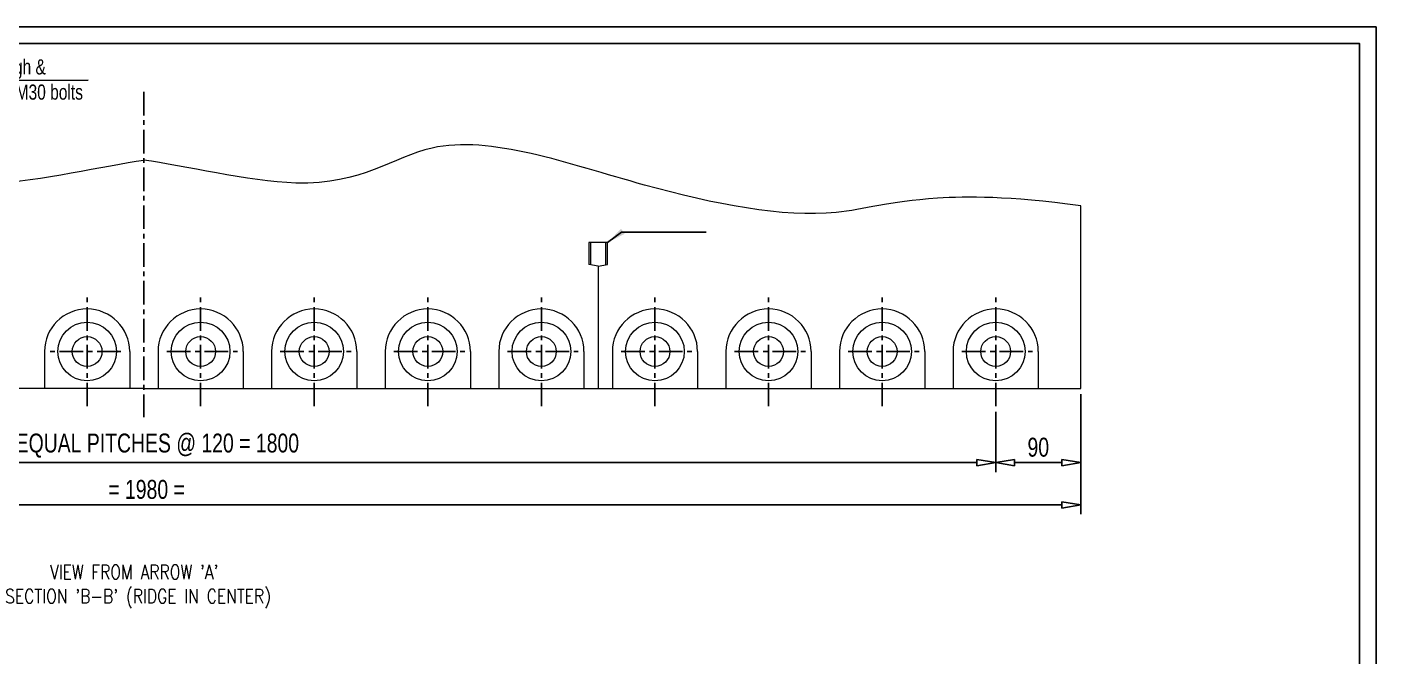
# Model space of a CAD drawing. Header units: millimetres. Extents: x 135002 to 160744, y 22203 to 27033.
# Drawn here: x 154240 to 154952, y 23830 to 24162 of the extents above; entities that cross this region are included whole.
import ezdxf

# ---------------------------------------------------------------- set-up
doc = ezdxf.new("R2010")
doc.units = ezdxf.units.MM
doc.header["$LTSCALE"] = 25
doc.linetypes.add('CENTER', pattern=[2, 1.25, -0.25, 0.25, -0.25])
doc.layers.get('0').update_dxf_attribs({"linetype": 'CONTINUOUS'})
doc.layers.get('Defpoints').update_dxf_attribs({"linetype": 'CONTINUOUS'})
doc.layers.add('04 DIMENSION', color=7, linetype='CONTINUOUS', lineweight=18)
doc.styles.add('DIM-1', font='swisscl.ttf')
doc.styles.add('ROMANC', font='romanc', dxfattribs={"height": 1050})
doc.dimstyles.new('DIM-1', dxfattribs={"dimscale": 5, "dimtxt": 2, "dimasz": 2, "dimexe": 1, "dimexo": 0.6, "dimgap": 0.6, "dimtad": 1, "dimdec": 0, "dimzin": 0, "dimdsep": 46, "dimtxsty": 'DIM-1', "dimblk": 'CLOSEDBLANK', "dimcen": 0, "dimclrd": 8, "dimclre": 8, "dimclrt": 6, "dimadec": 0, "dimazin": 0, "dimtfac": 1, "dimtdec": 0, "dimtmove": 1, "dimatfit": 0, "dimfxl": 1, "dimtolj": 1, "dimtzin": 0, "dimarcsym": 1})

# ---------------------------------------------------------------- blocks, each defined once
blk = doc.blocks.new('_ClosedBlank')
at = {"color": 0, "linetype": 'ByBlock', "lineweight": -2}
for p, q in [((-1, 0.167), (0, 0)), ((-1, 0.167), (-1, -0.167)), ((0, 0), (-1, -0.167))]:
    blk.add_line(p, q, dxfattribs=at)
blk = doc.blocks.new('*D670')
at = {"layer": '04 DIMENSION', "color": 8, "linetype": 'Continuous', "lineweight": -2, "transparency": 16777216}
for p, q in [((153851.5, 23958.72), (153851.5, 23926.92)), ((154751.5, 23934.92), (154751.5, 23936.92))]:
    blk.add_line(p, q, dxfattribs=at)
at = {"layer": '04 DIMENSION', "color": 8, "lineweight": -2, "transparency": 16777216}
blk.add_line((154741.5, 23931.92), (153861.5, 23931.92), dxfattribs=at)
at = {"layer": 'Defpoints', "color": 0, "transparency": 16777216}
for p in [(153851.5, 23961.72), (153851.5, 23931.92), (154751.5, 23931.92)]:
    blk.add_point(p, dxfattribs=at)
at = {"layer": '04 DIMENSION', "color": 8, "lineweight": -2, "transparency": 16777216, "xscale": 10, "yscale": 10, "zscale": 10, "rotation": 180}
blk.add_blockref('_ClosedBlank', (153851.5, 23931.92), dxfattribs=at)
at = {"layer": '04 DIMENSION', "color": 8, "lineweight": -2, "transparency": 16777216, "xscale": 10, "yscale": 10, "zscale": 10}
blk.add_blockref('_ClosedBlank', (154751.5, 23931.92), dxfattribs=at)
at = {"layer": '04 DIMENSION', "color": 6, "transparency": 16777216, "insert": (154301.5, 23940.93), "char_height": 10, "attachment_point": 5, "style": 'DIM-1'}
blk.add_mtext('\\A1;15 EQUAL PITCHES @ 120 = 1800', dxfattribs=at)
blk = doc.blocks.new('*D671')
at = {"layer": '04 DIMENSION', "color": 8, "linetype": 'Continuous', "lineweight": -2, "transparency": 16777216}
for p, q in [((153806.5, 23968.19), (153806.5, 23904.6)), ((154796.5, 23968.19), (154796.5, 23904.6))]:
    blk.add_line(p, q, dxfattribs=at)
at = {"layer": '04 DIMENSION', "color": 8, "lineweight": -2, "transparency": 16777216}
blk.add_line((154786.5, 23909.6), (153816.5, 23909.6), dxfattribs=at)
at = {"layer": 'Defpoints', "color": 0, "transparency": 16777216}
for p in [(153806.5, 23971.19), (154796.5, 23971.19), (153806.5, 23909.6)]:
    blk.add_point(p, dxfattribs=at)
at = {"layer": '04 DIMENSION', "color": 8, "lineweight": -2, "transparency": 16777216, "xscale": 10, "yscale": 10, "zscale": 10, "rotation": 180}
blk.add_blockref('_ClosedBlank', (153806.5, 23909.6), dxfattribs=at)
at = {"layer": '04 DIMENSION', "color": 8, "lineweight": -2, "transparency": 16777216, "xscale": 10, "yscale": 10, "zscale": 10}
blk.add_blockref('_ClosedBlank', (154796.5, 23909.6), dxfattribs=at)
at = {"layer": '04 DIMENSION', "color": 6, "transparency": 16777216, "insert": (154301.5, 23917.72), "char_height": 10, "attachment_point": 5, "style": 'DIM-1'}
blk.add_mtext('\\A1; = 1980 =', dxfattribs=at)
blk = doc.blocks.new('*D657')
at = {"layer": '04 DIMENSION', "color": 8, "linetype": 'Continuous', "lineweight": -2, "transparency": 16777216}
for p, q in [((154796.5, 23968.19), (154796.5, 23926.92)), ((154751.5, 23958.72), (154751.5, 23926.92))]:
    blk.add_line(p, q, dxfattribs=at)
at = {"layer": '04 DIMENSION', "color": 8, "lineweight": -2, "transparency": 16777216}
blk.add_line((154786.5, 23931.92), (154761.5, 23931.92), dxfattribs=at)
at = {"layer": 'Defpoints', "color": 0, "transparency": 16777216}
for p in [(154796.5, 23971.19), (154751.5, 23961.72), (154751.5, 23931.92)]:
    blk.add_point(p, dxfattribs=at)
at = {"layer": '04 DIMENSION', "color": 8, "lineweight": -2, "transparency": 16777216, "xscale": 10, "yscale": 10, "zscale": 10, "rotation": 180}
blk.add_blockref('_ClosedBlank', (154751.5, 23931.92), dxfattribs=at)
at = {"layer": '04 DIMENSION', "color": 8, "lineweight": -2, "transparency": 16777216, "xscale": 10, "yscale": 10, "zscale": 10}
blk.add_blockref('_ClosedBlank', (154796.5, 23931.92), dxfattribs=at)
at = {"layer": '04 DIMENSION', "color": 6, "transparency": 16777216, "insert": (154774, 23940.04), "char_height": 10, "attachment_point": 5, "style": 'DIM-1'}
blk.add_mtext('\\A1;90', dxfattribs=at)

msp = doc.modelspace()

# ---------------------------------------------------------------- linework, layer by layer
at = {"color": 1, "linetype": 'CENTER', "ltscale": 0.4}
for p, q in [((154301.498, 24128.005), (154301.498, 23955.935)), ((154301.498, 24128.005), (154301.498, 23955.935)), ((154271.498, 23961.716), (154271.498, 24019.668)), ((154271.498, 23961.716), (154271.498, 24019.668)), ((154331.498, 23961.716), (154331.498, 24019.668)), ((154331.498, 23961.716), (154331.498, 24019.668)), ((154391.498, 23961.716), (154391.498, 24019.668)), ((154391.498, 23961.716), (154391.498, 24019.668)), ((154451.498, 23961.716), (154451.498, 24019.668)), ((154451.498, 23961.716), (154451.498, 24019.668)), ((154511.498, 23961.716), (154511.498, 24019.668)), ((154511.498, 23961.716), (154511.498, 24019.668)), ((154571.498, 23961.716), (154571.498, 24019.668)), ((154571.498, 23961.716), (154571.498, 24019.668)), ((154631.498, 23961.716), (154631.498, 24019.668)), ((154631.498, 23961.716), (154631.498, 24019.668)), ((154691.498, 23961.716), (154691.498, 24019.668)), ((154691.498, 23961.716), (154691.498, 24019.668)), ((154751.498, 23961.716), (154751.498, 24019.668)), ((154751.498, 23961.716), (154751.498, 24019.668)), ((154289.409, 23990.692), (154251.994, 23990.692)), ((154289.409, 23990.692), (154251.994, 23990.692)), ((154313.587, 23990.692), (154351.003, 23990.692)), ((154313.587, 23990.692), (154351.003, 23990.692)), ((154373.587, 23990.692), (154411.003, 23990.692)), ((154373.587, 23990.692), (154411.003, 23990.692)), ((154433.587, 23990.692), (154471.003, 23990.692)), ((154433.587, 23990.692), (154471.003, 23990.692)), ((154493.587, 23990.692), (154531.003, 23990.692)), ((154493.587, 23990.692), (154531.003, 23990.692)), ((154553.587, 23990.692), (154591.003, 23990.692)), ((154553.587, 23990.692), (154591.003, 23990.692)), ((154613.587, 23990.692), (154651.003, 23990.692)), ((154613.587, 23990.692), (154651.003, 23990.692)), ((154673.587, 23990.692), (154711.003, 23990.692)), ((154673.587, 23990.692), (154711.003, 23990.692)), ((154733.587, 23990.692), (154771.003, 23990.692)), ((154733.587, 23990.692), (154771.003, 23990.692))]:
    msp.add_line(p, q, dxfattribs=at)
for points in [[(153684.371, 23260.63), (154952.42, 23260.63), (154952.42, 24162.357), (153684.371, 24162.357)], [(153693.123, 23269.382), (154943.668, 23269.382), (154943.668, 24153.606), (153693.123, 24153.606)]]:
    msp.add_lwpolyline(points, close=True)
at = {"layer": '04 DIMENSION'}
for p, q in [((154796.498, 23971.192), (154796.498, 24067.75)), ((154796.498, 23971.192), (154796.498, 24067.75)), ((154536.498, 24048.351), (154536.498, 24036.733)), ((154546.498, 24048.351), (154536.498, 24048.351)), ((154536.498, 24048.351), (154536.498, 24036.733)), ((154546.498, 24048.351), (154536.498, 24048.351)), ((154537.498, 24048.351), (154537.498, 24036.556)), ((154537.498, 24048.351), (154537.498, 24036.556)), ((154545.498, 24036.556), (154545.498, 24048.351)), ((154545.498, 24036.556), (154545.498, 24048.351)), ((154546.498, 24036.733), (154546.498, 24048.351)), ((154546.498, 24036.733), (154546.498, 24048.351)), ((154541.498, 24035.851), (154536.498, 24036.733)), ((154541.498, 24035.851), (154536.498, 24036.733)), ((154541.498, 24035.851), (154546.498, 24036.733)), ((154541.498, 24035.851), (154546.498, 24036.733)), ((154541.498, 24035.851), (154541.498, 23971.192)), ((154541.498, 24035.851), (154541.498, 23971.192)), ((154248.998, 23990.692), (154248.998, 23971.192)), ((154248.998, 23990.692), (154248.998, 23971.192)), ((154293.998, 23990.692), (154293.998, 23971.192)), ((154293.998, 23990.692), (154293.998, 23971.192)), ((154308.998, 23990.692), (154308.998, 23971.192)), ((154308.998, 23990.692), (154308.998, 23971.192)), ((154353.998, 23990.692), (154353.998, 23971.192)), ((154353.998, 23990.692), (154353.998, 23971.192)), ((154368.998, 23990.692), (154368.998, 23971.192)), ((154368.998, 23990.692), (154368.998, 23971.192)), ((154413.998, 23990.692), (154413.998, 23971.192)), ((154413.998, 23990.692), (154413.998, 23971.192)), ((154428.998, 23990.692), (154428.998, 23971.192)), ((154428.998, 23990.692), (154428.998, 23971.192)), ((154473.998, 23990.692), (154473.998, 23971.192)), ((154473.998, 23990.692), (154473.998, 23971.192)), ((154488.998, 23990.692), (154488.998, 23971.192)), ((154488.998, 23990.692), (154488.998, 23971.192)), ((154533.998, 23990.692), (154533.998, 23971.192)), ((154533.998, 23990.692), (154533.998, 23971.192)), ((154548.998, 23990.692), (154548.998, 23971.192)), ((154548.998, 23990.692), (154548.998, 23971.192)), ((154593.998, 23990.692), (154593.998, 23971.192)), ((154593.998, 23990.692), (154593.998, 23971.192)), ((154608.998, 23990.692), (154608.998, 23971.192)), ((154608.998, 23990.692), (154608.998, 23971.192)), ((154653.998, 23990.692), (154653.998, 23971.192)), ((154653.998, 23990.692), (154653.998, 23971.192)), ((154668.998, 23990.692), (154668.998, 23971.192)), ((154668.998, 23990.692), (154668.998, 23971.192)), ((154713.998, 23990.692), (154713.998, 23971.192)), ((154713.998, 23990.692), (154713.998, 23971.192)), ((154728.998, 23990.692), (154728.998, 23971.192)), ((154728.998, 23990.692), (154728.998, 23971.192)), ((154773.998, 23990.692), (154773.998, 23971.192)), ((154773.998, 23990.692), (154773.998, 23971.192)), ((154301.498, 23971.192), (153806.498, 23971.192)), ((154301.498, 23971.192), (153806.498, 23971.192)), ((154301.498, 23971.192), (154796.498, 23971.192)), ((154301.498, 23971.192), (154796.498, 23971.192))]:
    msp.add_line(p, q, dxfattribs=at)
for centre, radius in [((154271.498, 23990.692), 15.5), ((154271.498, 23990.692), 15.5), ((154331.498, 23990.692), 15.5), ((154331.498, 23990.692), 15.5), ((154391.498, 23990.692), 15.5), ((154391.498, 23990.692), 15.5), ((154451.498, 23990.692), 15.5), ((154451.498, 23990.692), 15.5), ((154511.498, 23990.692), 15.5), ((154511.498, 23990.692), 15.5), ((154571.498, 23990.692), 15.5), ((154571.498, 23990.692), 15.5), ((154631.498, 23990.692), 15.5), ((154631.498, 23990.692), 15.5), ((154691.498, 23990.692), 15.5), ((154691.498, 23990.692), 15.5), ((154751.498, 23990.692), 15.5), ((154751.498, 23990.692), 15.5), ((154271.498, 23990.692), 7.875), ((154271.498, 23990.692), 7.875), ((154331.498, 23990.692), 7.875), ((154331.498, 23990.692), 7.875), ((154391.498, 23990.692), 7.875), ((154391.498, 23990.692), 7.875), ((154451.498, 23990.692), 7.875), ((154451.498, 23990.692), 7.875), ((154511.498, 23990.692), 7.875), ((154511.498, 23990.692), 7.875), ((154571.498, 23990.692), 7.875), ((154571.498, 23990.692), 7.875), ((154631.498, 23990.692), 7.875), ((154631.498, 23990.692), 7.875), ((154691.498, 23990.692), 7.875), ((154691.498, 23990.692), 7.875), ((154751.498, 23990.692), 7.875), ((154751.498, 23990.692), 7.875)]:
    msp.add_circle(centre, radius, dxfattribs=at)
for centre in [(154271.498, 23990.692), (154271.498, 23990.692), (154331.498, 23990.692), (154331.498, 23990.692), (154391.498, 23990.692), (154391.498, 23990.692), (154451.498, 23990.692), (154451.498, 23990.692), (154511.498, 23990.692), (154511.498, 23990.692), (154571.498, 23990.692), (154571.498, 23990.692), (154631.498, 23990.692), (154631.498, 23990.692), (154691.498, 23990.692), (154691.498, 23990.692), (154751.498, 23990.692), (154751.498, 23990.692)]:
    msp.add_arc(centre, 22.5, 0, 180, dxfattribs=at)
for points in [[(153806.498, 24067.75), (153845.467, 24072.954), (153901.045, 24072.563), (153944.473, 24057.682), (154040.65, 24076.381), (154146.4, 24115.473), (154197.501, 24068.25), (154280.953, 24089.25), (154301.498, 24091.855)], [(153806.498, 24067.75), (153845.467, 24072.954), (153901.045, 24072.563), (153944.473, 24057.682), (154040.65, 24076.381), (154146.4, 24115.473), (154197.501, 24068.25), (154280.953, 24089.25), (154301.498, 24091.855)], [(154796.498, 24067.75), (154757.529, 24072.954), (154701.951, 24072.563), (154658.524, 24057.682), (154562.346, 24076.381), (154456.596, 24115.473), (154405.496, 24068.25), (154322.044, 24089.25), (154301.498, 24091.855)], [(154796.498, 24067.75), (154757.529, 24072.954), (154701.951, 24072.563), (154658.524, 24057.682), (154562.346, 24076.381), (154456.596, 24115.473), (154405.496, 24068.25), (154322.044, 24089.25), (154301.498, 24091.855)]]:
    msp.add_open_spline(points, degree=3, knots=[86.2999885, 86.2999885, 86.2999885, 86.2999885, 151.5023635, 259.5482511, 464.1142551, 690.4795572, 844.0967763, 953.3777368, 953.3777368, 953.3777368, 953.3777368], dxfattribs=at)

# ---------------------------------------------------------------- texts
at = {"layer": '04 DIMENSION', "style": 'ROMANC', "width": 0.8}
for s, p in [("VIEW FROM ARROW 'A'", (154251.902, 23870.325)), ("VIEW FROM ARROW 'A'", (154251.902, 23870.325)), ("SECTION 'B-B' (RIDGE IN CENTER)", (154228.241, 23857.542))]:
    msp.add_text(s, height=7.5, dxfattribs=at).set_placement(p)
at = {"layer": '04 DIMENSION', "color": 6, "insert": (154185.67, 24126.703), "char_height": 8, "attachment_point": 5, "style": 'DIM-1'}
msp.add_mtext('\\A1;16nos,%%C31.5 Drilled hole through & \\P%%C62 x2mm deep SPOT SPACE  for M30 bolts \\P(High tensile Grade-10.9)', dxfattribs=at)

# ---------------------------------------------------------------- dimensions: what is measured, and where the dimension line sits
at = {"layer": '04 DIMENSION'}
for base, p1, p2, text, picture, middle in [((153851.498, 23931.919), (154751.498, 23931.919), (153851.498, 23961.716), '15 EQUAL PITCHES @ 120 = 1800', '*D670', (154301.498, 23940.931)), ((153806.498, 23909.596), (154796.498, 23971.192), (153806.498, 23971.192), ' = 1980 =', '*D671', (154301.498, 23917.717)), ((154751.498, 23931.919), (154796.498, 23971.192), (154751.498, 23961.716), '90', '*D657', (154773.998, 23940.04))]:
    dim = msp.add_linear_dim(base=base, p1=p1, p2=p2, text=text, dimstyle='DIM-1', dxfattribs=at)
    dim.commit()
    dim.dimension.update_dxf_attribs({"geometry": picture, "text_midpoint": middle})

# ---------------------------------------------------------------- leaders
for points in [[(154031.498, 23990.692), (154073.647, 24133.804), (154272.014, 24134.207)], [(154031.498, 23990.692), (154073.647, 24133.804), (154272.014, 24134.207)], [(154546.498, 24048.351), (154553.861, 24053.757), (154598.487, 24053.757)], [(154546.498, 24048.351), (154553.861, 24053.757), (154598.487, 24053.757)]]:
    msp.add_leader(points, dimstyle='DIM-1', dxfattribs=at)

doc.saveas('drawing.dxf')
